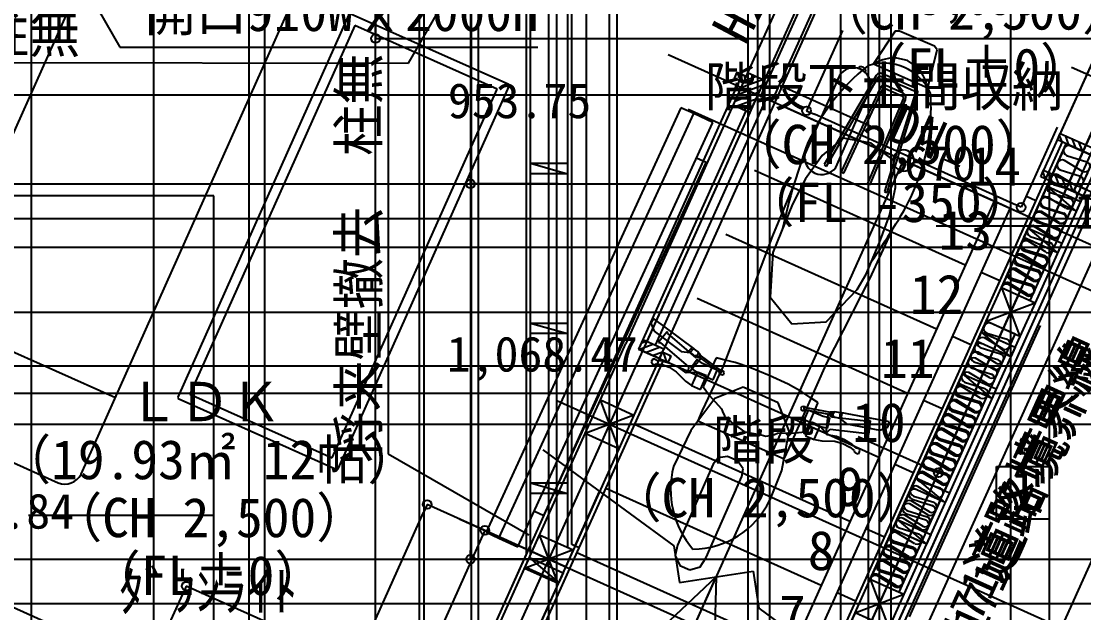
# Model space of a CAD drawing. Header units: metres. Extents: x 10861 to 26950, y 7268 to 22901.
# Drawn here: x 18626 to 21651, y 13380 to 15064 of the extents above; entities that cross this region are included whole.
import ezdxf

# ---------------------------------------------------------------- set-up
doc = ezdxf.new("R2010")
doc.units = ezdxf.units.M

msp = doc.modelspace()

# ---------------------------------------------------------------- linework, layer by layer
at = {"layer": 'COL_1F'}
for p, q in [((21373.2, 14210.2), (21416.3, 14305.9)), ((21416.3, 14305.9), (21512.1, 14262.9)), ((21416.3, 14305.9), (21469, 14167.1)), ((21373.2, 14210.2), (21512.1, 14262.9)), ((21512.1, 14262.9), (21469, 14167.1)), ((21469, 14167.1), (21373.2, 14210.2)), ((20058.6, 13506.4), (20101.7, 13602.2)), ((20101.7, 13602.2), (20197.5, 13559.1)), ((20154.4, 13463.4), (20101.7, 13602.2)), ((20197.5, 13559.1), (20058.6, 13506.4)), ((20197.5, 13559.1), (20154.4, 13463.4)), ((20154.4, 13463.4), (20058.6, 13506.4)), ((20999.8, 13380.3), (21042.9, 13476.1)), ((21042.9, 13476.1), (21138.6, 13433)), ((21042.9, 13476.1), (21095.5, 13337.3)), ((20999.8, 13380.3), (21138.6, 13433)), ((21138.6, 13433), (21095.5, 13337.3)), ((21095.5, 13337.3), (20999.8, 13380.3))]:
    msp.add_line(p, q, dxfattribs=at)
at = {"layer": 'COL_2F'}
for p, q in [((21373.2, 14210.2), (21416.3, 14305.9)), ((21416.3, 14305.9), (21512.1, 14262.9)), ((21416.3, 14305.9), (21469, 14167.1)), ((21373.2, 14210.2), (21512.1, 14262.9)), ((21512.1, 14262.9), (21469, 14167.1)), ((21469, 14167.1), (21373.2, 14210.2)), ((20231.5, 13890.6), (20274.6, 13986.3)), ((20274.6, 13986.3), (20370.3, 13943.2)), ((20327.2, 13847.5), (20274.6, 13986.3)), ((20370.3, 13943.2), (20231.5, 13890.6)), ((20370.3, 13943.2), (20327.2, 13847.5)), ((20327.2, 13847.5), (20231.5, 13890.6)), ((20999.8, 13380.3), (21042.9, 13476.1)), ((21042.9, 13476.1), (21138.6, 13433)), ((21042.9, 13476.1), (21095.5, 13337.3)), ((20999.8, 13380.3), (21138.6, 13433)), ((21138.6, 13433), (21095.5, 13337.3)), ((21095.5, 13337.3), (20999.8, 13380.3))]:
    msp.add_line(p, q, dxfattribs=at)
at = {"layer": 'GLID'}
for p, q in [((18654.7, 9325), (18654.7, 22205)), ((18654.7, 9325), (18654.7, 22205)), ((18654.7, 9325), (18654.7, 22205)), ((19003.3, 9325), (19003.3, 22205)), ((19003.3, 9325), (19003.3, 22205)), ((19003.3, 9325), (19003.3, 22205)), ((19274.3, 9325), (19274.3, 22205)), ((19274.3, 9325), (19274.3, 22205)), ((19274.3, 9325), (19274.3, 22205)), ((19319.1, 10010), (19319.1, 22205)), ((19319.1, 10010), (19319.1, 22205)), ((19319.1, 10010), (19319.1, 22205)), ((19634.7, 9325), (19634.7, 22205)), ((19634.7, 9325), (19634.7, 22205)), ((19634.7, 9325), (19634.7, 22205)), ((19759.5, 10010), (19759.5, 22205)), ((19759.5, 10010), (19759.5, 22205)), ((19759.5, 10010), (19759.5, 22205)), ((19772.5, 9858.3), (19772.5, 22205)), ((19772.5, 9858.3), (19772.5, 22205)), ((19772.5, 9858.3), (19772.5, 22205)), ((19907.5, 10010), (19907.5, 22205)), ((19907.5, 10010), (19907.5, 22205)), ((19907.5, 10010), (19907.5, 22205)), ((19927.5, 9858.3), (19927.5, 22205)), ((19927.5, 9858.3), (19927.5, 22205)), ((19927.5, 9858.3), (19927.5, 22205)), ((20128.1, 9325), (20128.1, 22205)), ((20128.1, 9325), (20128.1, 22205)), ((20128.1, 9325), (20128.1, 22205)), ((20151, 9325), (20151, 22205)), ((20151, 9325), (20151, 22205)), ((20151, 9325), (20151, 22205)), ((20234.7, 9325), (20234.7, 22205)), ((20234.7, 9325), (20234.7, 22205)), ((20234.7, 9325), (20234.7, 22205)), ((20300.9, 10010), (20300.9, 22205)), ((20300.9, 10010), (20300.9, 22205)), ((20300.9, 10010), (20300.9, 22205)), ((20322.4, 9858.3), (20322.4, 22205)), ((20322.4, 9858.3), (20322.4, 22205)), ((20322.4, 9858.3), (20322.4, 22205)), ((20695.8, 10010), (20695.8, 22205)), ((20695.8, 10010), (20695.8, 22205)), ((20695.8, 10010), (20695.8, 22205)), ((20723, 10010), (20723, 22205)), ((20723, 10010), (20723, 22205)), ((20723, 10010), (20723, 22205)), ((20757.4, 9858.3), (20757.4, 22205)), ((20757.4, 9858.3), (20757.4, 22205)), ((20757.4, 9858.3), (20757.4, 22205)), ((20959.2, 9325), (20959.2, 22205)), ((20959.2, 9325), (20959.2, 22205)), ((20959.2, 9325), (20959.2, 22205)), ((21038.1, 9325), (21038.1, 22205)), ((21038.1, 9325), (21038.1, 22205)), ((21038.1, 9325), (21038.1, 22205)), ((21069.2, 10010), (21069.2, 22205)), ((21069.2, 10010), (21069.2, 22205)), ((21069.2, 10010), (21069.2, 22205)), ((21102.9, 9325), (21102.9, 22205)), ((21102.9, 9325), (21102.9, 22205)), ((21102.9, 9325), (21102.9, 22205)), ((21442.7, 10010), (21442.7, 22205)), ((21442.7, 10010), (21442.7, 22205)), ((21442.7, 10010), (21442.7, 22205)), ((18814.3, 10613.2), (21206.1, 15928.4)), ((18814.3, 10613.2), (21206.1, 15928.4)), ((18814.3, 10613.2), (21206.1, 15928.4)), ((19544.8, 10019.1), (22036, 15555)), ((19544.8, 10019.1), (22036, 15555)), ((19544.8, 10019.1), (22036, 15555)), ((13514.7, 14854.8), (24358.1, 14854.8)), ((13514.7, 14854.8), (24358.1, 14854.8)), ((13514.7, 14854.8), (24358.1, 14854.8)), ((13514.7, 14503.1), (24358.1, 14503.1)), ((13514.7, 14503.1), (24358.1, 14503.1)), ((13514.7, 14503.1), (24358.1, 14503.1)), ((13801.7, 14421.3), (24358.1, 14421.3)), ((13801.7, 14421.3), (24358.1, 14421.3)), ((13801.7, 14421.3), (24358.1, 14421.3)), ((13801.7, 14236.5), (24358.1, 14236.5)), ((13801.7, 14236.5), (24358.1, 14236.5)), ((13801.7, 14236.5), (24358.1, 14236.5)), ((13801.7, 14083.1), (24358.1, 14083.1)), ((13801.7, 14083.1), (24358.1, 14083.1)), ((13801.7, 14083.1), (24358.1, 14083.1)), ((13953.4, 14005.5), (24358.1, 14005.5)), ((13953.4, 14005.5), (24358.1, 14005.5)), ((13953.4, 14005.5), (24358.1, 14005.5)), ((13801.7, 13916.9), (24358.1, 13916.9)), ((13801.7, 13916.9), (24358.1, 13916.9)), ((13801.7, 13916.9), (24358.1, 13916.9)), ((13801.7, 13532.8), (24358.1, 13532.8)), ((13801.7, 13532.8), (24358.1, 13532.8)), ((13801.7, 13532.8), (24358.1, 13532.8)), ((13801.7, 13406.7), (24358.1, 13406.7)), ((13801.7, 13406.7), (24358.1, 13406.7)), ((13801.7, 13406.7), (24358.1, 13406.7))]:
    msp.add_line(p, q, dxfattribs=at)
at = {"layer": 'WALL_BRACED_1F'}
for p, q in [((21527, 14198.6), (21153.6, 13368.7)), ((21527, 14198.6), (21153.6, 13368.7)), ((21402.1, 13647.1), (21402.1, 13797.1)), ((21402.1, 13797.1), (21552.1, 13797.1)), ((21552.1, 13797.1), (21552.1, 13647.1)), ((21552.1, 13647.1), (21402.1, 13647.1))]:
    msp.add_line(p, q, dxfattribs=at)
at = {"layer": 'WALL_BRACED_2F'}
for p, q in [((21527, 14198.6), (21153.6, 13368.7)), ((21527, 14198.6), (21153.6, 13368.7)), ((21402.1, 13647.1), (21402.1, 13797.1)), ((21402.1, 13797.1), (21552.1, 13797.1)), ((21552.1, 13797.1), (21552.1, 13647.1)), ((21552.1, 13647.1), (21402.1, 13647.1))]:
    msp.add_line(p, q, dxfattribs=at)
at = {"layer": 'WALL_NORMAL_1F'}
for p, q in [((20193.1, 13574.8), (20193.1, 16190)), ((20063.1, 15490), (20063.1, 13546.7)), ((20075.6, 13544), (20075.6, 15502.5)), ((20180.6, 15502.5), (20180.6, 13566.7)), ((21589.2, 14720.7), (20926, 13246.9)), ((21416.3, 14305.9), (21600.6, 14715.6)), ((21600.6, 14715.6), (21696.4, 14672.5)), ((21696.4, 14672.5), (21512.1, 14262.9)), ((20075.6, 14660), (20180.6, 14660)), ((20075.6, 14630), (20075.6, 14660)), ((20075.6, 14660), (20180.6, 14630)), ((20180.6, 14660), (20180.6, 14630)), ((20365.1, 11670.2), (21712.8, 14665.1)), ((20379.7, 11663.6), (21727.4, 14658.5)), ((20180.6, 14630), (20075.6, 14630)), ((21533.9, 14567.2), (21546.2, 14594.5)), ((21546.2, 14594.5), (21641.9, 14551.5)), ((21629.6, 14524.1), (21546.2, 14594.5)), ((21629.6, 14524.1), (21533.9, 14567.2)), ((21641.9, 14551.5), (21629.6, 14524.1)), ((20075.6, 14205), (20180.6, 14205)), ((20075.6, 14175), (20075.6, 14205)), ((20075.6, 14205), (20180.6, 14175)), ((20180.6, 14205), (20180.6, 14175)), ((21042.9, 13476.1), (21373.2, 14210.2)), ((20180.6, 14175), (20075.6, 14175)), ((21469, 14167.1), (21138.6, 13433)), ((21347.1, 14152.3), (21359.5, 14179.6)), ((21359.5, 14179.6), (21455.2, 14136.5)), ((21442.9, 14109.2), (21359.5, 14179.6)), ((21442.9, 14109.2), (21347.1, 14152.3)), ((21455.2, 14136.5), (21442.9, 14109.2)), ((21160.4, 13737.3), (21172.7, 13764.7)), ((21172.7, 13764.7), (21268.5, 13721.6)), ((21256.2, 13694.3), (21172.7, 13764.7)), ((20075.6, 13750), (20180.6, 13750)), ((20075.6, 13720), (20075.6, 13750)), ((20075.6, 13750), (20180.6, 13720)), ((20180.6, 13750), (20180.6, 13720)), ((21256.2, 13694.3), (21160.4, 13737.3)), ((20180.6, 13720), (20075.6, 13720)), ((21268.5, 13721.6), (21256.2, 13694.3)), ((20180.6, 13566.9), (20187.8, 13563.4)), ((20187.3, 13506.1), (20214, 13565.4)), ((20202.5, 13570.3), (20193.1, 13574.8)), ((20214, 13565.4), (20193.1, 13574.8)), ((20063.1, 13546.7), (19574.1, 12460.2)), ((19715.3, 12457.2), (20187.3, 13506.1)), ((19733.1, 12783), (20058.6, 13506.4)), ((20154.4, 13463.4), (19828.9, 12739.9)), ((20669.4, 12646.2), (20999.8, 13380.3))]:
    msp.add_line(p, q, dxfattribs=at)
at = {"layer": 'WALL_NORMAL_2F'}
for p, q in [((20669.9, 14895.2), (19841.5, 13054.4)), ((20652.6, 14826.3), (20346.8, 14146.9)), ((20689, 14809.8), (20383.3, 14130.5)), ((20689, 14809.8), (20383.3, 14130.5)), ((20700.4, 14804.7), (20407, 14152.7)), ((21416.3, 14305.9), (21553.4, 14610.5)), ((21542, 14615.7), (21493.5, 14508)), ((21553.4, 14610.5), (21649.1, 14567.5)), ((20207.6, 11320.1), (21665.5, 14560.1)), ((20222.1, 11313.5), (21680.1, 14553.5)), ((21649.1, 14567.5), (21512.1, 14262.9)), ((21493.5, 14508), (20724.7, 12799.6)), ((21480.4, 14448.3), (21492.7, 14475.7)), ((21492.7, 14475.7), (21588.4, 14432.6)), ((21492.7, 14475.7), (21576.1, 14405.2)), ((21576.1, 14405.2), (21480.4, 14448.3)), ((21588.4, 14432.6), (21576.1, 14405.2)), ((21042.9, 13476.1), (21373.2, 14210.2)), ((21469, 14167.1), (21138.6, 13433)), ((20274.6, 13986.3), (20346.8, 14146.9)), ((20442.6, 14103.8), (20383.3, 14130.5)), ((20013.4, 13119.6), (20454, 14098.7)), ((20442.6, 14103.8), (20370.3, 13943.2)), ((21293.7, 14033.4), (21306, 14060.8)), ((21306, 14060.8), (21401.7, 14017.7)), ((21306, 14060.8), (21389.4, 13990.3)), ((21389.4, 13990.3), (21293.7, 14033.4)), ((21401.7, 14017.7), (21389.4, 13990.3)), ((19901.1, 13156.5), (20231.5, 13890.6)), ((20327.2, 13847.5), (19996.9, 13113.4)), ((21106.9, 13618.5), (21119.3, 13645.8)), ((21119.3, 13645.8), (21215, 13602.7)), ((21119.3, 13645.8), (21202.7, 13575.4)), ((21202.7, 13575.4), (21106.9, 13618.5)), ((21215, 13602.7), (21202.7, 13575.4)), ((20060.2, 13509.8), (20072.5, 13537.2)), ((20072.5, 13537.2), (20168.2, 13494.1)), ((20155.9, 13466.7), (20072.5, 13537.2)), ((20155.9, 13466.7), (20060.2, 13509.8)), ((20168.2, 13494.1), (20155.9, 13466.7))]:
    msp.add_line(p, q, dxfattribs=at)
at = {"layer": 'カタログ部品(家具)_2F'}
for p, q in [((18375.2, 14235.2), (18987.3, 15604.6)), ((18796.2, 13774.5), (19609.9, 15594.9)), ((19558.6, 15084), (19071.3, 13993.9)), ((20013.5, 14883.9), (19562.5, 15085.5)), ((19575.2, 15052.5), (19105.9, 14002.6)), ((19980.5, 14871.3), (19575.2, 15052.5)), ((20015, 14880), (20013.5, 14883.9)), ((19511.2, 13821.4), (19980.5, 14871.3)), ((19527.8, 13789.9), (20015, 14880)), ((18369.8, 14227.5), (18894, 13993.2)), ((18137.3, 14015.7), (18730.8, 13750.5)), ((19071.3, 13993.9), (19072.9, 13990)), ((19072.9, 13990), (19523.9, 13788.4)), ((19105.9, 14002.6), (19511.2, 13821.4)), ((19523.9, 13788.4), (19527.8, 13789.9))]:
    msp.add_line(p, q, dxfattribs=at)
msp.add_arc((18750.3, 13798.5), 51.8, -112.1171, -27.5573, dxfattribs=at)
at = {"layer": 'カタログ部品(景観装飾)_1F'}
for p, q in [((21113.8, 15035.9), (21052.1, 14942.9)), ((21126.6, 15036.6), (21113.8, 15035.9)), ((21225.8, 14993), (21126.6, 15036.6)), ((21207.2, 14874.7), (21233.9, 14983.2)), ((21233.9, 14983.2), (21225.8, 14993)), ((21104.3, 14954.3), (21098.7, 14943.9)), ((21110.5, 14961.6), (21104.3, 14954.3)), ((21148.7, 14952.3), (21110.5, 14961.6)), ((21181.5, 14930.5), (21148.7, 14952.3)), ((21009.7, 14932.8), (21008.5, 14930.2)), ((21028.3, 14919.3), (21030.4, 14923.7)), ((21052.1, 14942.9), (21207.2, 14874.7)), ((21064.5, 14914.6), (21059.5, 14909.6)), ((21071.5, 14916.5), (21064.5, 14914.6)), ((21077.9, 14914.9), (21071.5, 14916.5)), ((21169.2, 14874.9), (21077.9, 14914.9)), ((21176.4, 14909.8), (21180.4, 14920.9)), ((21180.4, 14920.9), (21181.5, 14930.5)), ((20954, 14908.1), (20856.6, 14686.3)), ((21059.5, 14909.6), (20911.9, 14657)), ((20918.8, 14652), (21065.5, 14905.1)), ((21065.5, 14905.1), (21067.9, 14907.5)), ((21067.9, 14907.5), (21071.3, 14908.4)), ((21071.3, 14908.4), (21074.6, 14907.5)), ((21074.6, 14907.5), (21165.9, 14867.4)), ((20944.7, 14647.6), (21042.1, 14869.4)), ((21071, 14873.6), (20960.4, 14635.4)), ((20968.1, 14632.1), (21077.4, 14869.8)), ((21075.5, 14879.1), (21071, 14873.6)), ((21082.3, 14881.7), (21075.5, 14879.1)), ((21077.4, 14869.8), (21079.5, 14872.4)), ((21079.5, 14872.4), (21082.7, 14873.6)), ((21089.1, 14880.7), (21082.3, 14881.7)), ((21082.7, 14873.6), (21085.8, 14873.2)), ((21170.4, 14859.1), (21083.3, 14579.8)), ((21085.8, 14873.2), (21133.1, 14852.5)), ((21136.4, 14859.9), (21089.1, 14880.7)), ((21091.3, 14577.2), (21177.7, 14857.7)), ((21133.1, 14852.5), (21135.5, 14850.5)), ((21141.7, 14855.6), (21136.4, 14859.9)), ((21144.4, 14848.9), (21141.7, 14855.6)), ((21165.9, 14867.4), (21168.9, 14865.5)), ((21168.9, 14865.5), (21170.5, 14862.5)), ((21174.6, 14871.2), (21169.2, 14874.9)), ((21170.5, 14862.5), (21170.4, 14859.1)), ((21178, 14864.8), (21174.6, 14871.2)), ((21177.7, 14857.7), (21178, 14864.8)), ((21136.3, 14843.9), (21035.3, 14602.6)), ((21043, 14599.2), (21143, 14840.9)), ((21135.5, 14850.5), (21136.8, 14847.3)), ((21136.8, 14847.3), (21136.3, 14843.9)), ((21143, 14840.9), (21144.4, 14848.9)), ((20859.1, 14703.8), (20825.2, 14599.6)), ((20965.9, 14731.1), (20905.8, 14682.5)), ((21045.5, 14717), (20965.9, 14731.1)), ((21109.6, 14668), (21045.5, 14717)), ((20905.8, 14682.5), (20858.4, 14616.1)), ((20911.9, 14657), (20911.5, 14656.2)), ((20911.5, 14656.2), (20915, 14653.6)), ((20915, 14653.6), (20918.8, 14652)), ((21114.5, 14590.8), (21109.6, 14668)), ((20858.4, 14616.1), (20821.4, 14543.8)), ((20960.4, 14635.4), (20964.1, 14633.3)), ((20964.1, 14633.3), (20968.1, 14632.1)), ((20825.2, 14599.6), (20764.3, 14453.2)), ((21035.3, 14602.6), (21038.9, 14600.5)), ((21038.9, 14600.5), (21043, 14599.2)), ((21097.7, 14511), (21114.5, 14590.8)), ((21083.3, 14579.8), (21087.1, 14578.1)), ((21087.1, 14578.1), (21091.3, 14577.2)), ((20821.4, 14543.8), (20765.9, 14405.7)), ((21069.6, 14434.9), (21097.7, 14511)), ((21041.5, 14331.4), (21108.1, 14475.4)), ((20764.3, 14453.2), (20668.2, 14196.6)), ((21031, 14344.3), (21069.6, 14434.9)), ((20765.9, 14405.7), (20757.6, 14278.6)), ((21005.5, 14300.6), (21031, 14344.3)), ((20917.6, 14087.1), (21041.5, 14331.4)), ((20757.6, 14278.6), (20819.7, 14202.7)), ((20917.5, 14208.4), (21005.5, 14300.6)), ((20426.1, 14218.3), (20418.2, 14204.8)), ((20540.9, 14132.7), (20426.1, 14218.3)), ((20418.2, 14204.8), (20427.4, 14182)), ((20668.2, 14196.6), (20624.5, 14082.3)), ((20819.7, 14202.7), (20917.5, 14208.4)), ((20427.4, 14182), (20504.5, 14124.6)), ((20464.8, 14180.3), (20439.8, 14151.1)), ((20467, 14178.4), (20464.8, 14180.3)), ((20466.5, 14175.7), (20467, 14178.4)), ((20547.6, 14106.1), (20466.5, 14175.7)), ((20439.8, 14151.1), (20441.9, 14149.3)), ((20441.9, 14149.3), (20444.5, 14150.1)), ((20444.5, 14150.1), (20525.5, 14080.4)), ((20535.6, 14135.9), (20526.5, 14123.7)), ((20530.1, 14121.4), (20540.9, 14132.7)), ((20552.9, 14123.5), (20535.6, 14135.9)), ((20423.9, 14102.2), (20419, 14094.3)), ((20429, 14102.3), (20423.9, 14102.2)), ((20434.9, 14098.9), (20429, 14102.3)), ((20451.3, 14096.8), (20434.9, 14098.9)), ((20475.1, 14089.4), (20451.3, 14096.8)), ((20504.5, 14124.6), (20530.1, 14121.4)), ((20526.5, 14123.7), (20543.8, 14111.3)), ((20530.2, 14069.2), (20559.3, 14103)), ((20549.8, 14101), (20532.5, 14077)), ((20543.8, 14111.3), (20547.6, 14111.2)), ((20547.7, 14111.9), (20544.3, 14112)), ((20544.3, 14112), (20554.9, 14107)), ((20547.6, 14111.2), (20551.8, 14114.7)), ((20559.4, 14109), (20547.6, 14106.1)), ((20551.4, 14115.1), (20547.7, 14111.9)), ((20565.3, 14089.5), (20549.8, 14101)), ((20553.3, 14119.6), (20551.4, 14115.1)), ((20551.8, 14114.7), (20554, 14119.8)), ((20552.3, 14122.8), (20553.3, 14119.6)), ((20560.1, 14114), (20552.3, 14122.8)), ((20554, 14119.8), (20552.9, 14123.5)), ((20554.9, 14109.1), (20616.4, 14063.2)), ((20620.1, 14068.1), (20558.5, 14114)), ((20559.3, 14103), (20561.2, 14107.4)), ((20561.2, 14107.4), (20559.4, 14109)), ((20603.3, 14104.3), (20568.4, 14026.4)), ((20604.7, 14106.2), (20603.3, 14104.3)), ((20629.8, 14099.5), (20604.7, 14106.2)), ((20658, 14093.1), (20629.8, 14099.5)), ((20419, 14094.3), (20422.3, 14088.6)), ((20422.3, 14088.6), (20429.8, 14086.5)), ((20429.8, 14086.5), (20434.4, 14089.1)), ((20434.4, 14089.1), (20450.1, 14086.9)), ((20450.1, 14086.9), (20470.7, 14079.3)), ((20470.7, 14079.3), (20490.6, 14066.7)), ((20497.5, 14078.8), (20475.1, 14089.4)), ((20490.6, 14066.7), (20516.7, 14039.8)), ((20519.2, 14063.1), (20497.5, 14078.8)), ((20525.5, 14080.4), (20524.4, 14068.2)), ((20524.4, 14068.2), (20526.2, 14066.7)), ((20526.2, 14066.7), (20530.2, 14069.2)), ((20532.5, 14077), (20553.4, 14062.4)), ((20624.5, 14082.3), (20564.2, 13955.7)), ((20607.4, 14070.9), (20565.3, 14089.5)), ((20595.5, 14043.8), (20607.4, 14070.9)), ((20612.5, 14069.5), (20611.5, 14065.6)), ((20615.9, 14071.6), (20612.5, 14069.5)), ((20619.7, 14070.7), (20615.9, 14071.6)), ((20624.6, 14068.2), (20619.7, 14070.7)), ((20626.8, 14064.2), (20624.6, 14068.2)), ((20700.4, 14078.9), (20658, 14093.1)), ((20755.1, 14055.7), (20700.4, 14078.9)), ((20810.7, 13847.4), (20917.6, 14087.1)), ((20516.7, 14039.8), (20534.2, 14027.5)), ((20546.5, 14064.6), (20519.2, 14063.1)), ((20551, 14065.7), (20533.9, 14026.9)), ((20549.9, 14063.1), (20546.5, 14064.6)), ((20576.4, 14054.5), (20551, 14065.7)), ((20553.4, 14062.4), (20595.5, 14043.8)), ((20559.4, 14015.7), (20576.4, 14054.5)), ((20611.5, 14065.6), (20613.4, 14062.3)), ((20613.4, 14062.3), (20617.3, 14058.3)), ((20617.3, 14058.3), (20621.6, 14057.3)), ((20621.6, 14057.3), (20625.6, 14059.7)), ((20625.6, 14059.7), (20626.8, 14064.2)), ((20809.2, 14031.1), (20755.1, 14055.7)), ((20533.9, 14026.9), (20559.4, 14015.7)), ((20568.4, 14026.4), (20567.6, 14023.1)), ((20567.6, 14023.1), (20585.5, 13999)), ((20680.9, 14022.3), (20600.4, 13990.3)), ((20780.8, 13978.4), (20680.9, 14022.3)), ((20848.4, 14009.5), (20809.2, 14031.1)), ((20872.2, 13993.1), (20848.4, 14009.5)), ((20600.4, 13990.3), (20531.7, 13899.6)), ((20585.5, 13999), (20618.7, 13962.1)), ((20811.7, 13897.5), (20780.8, 13978.4)), ((20860, 13898.4), (20893.6, 13976.8)), ((20894.1, 13979.2), (20872.2, 13993.1)), ((20893.6, 13976.8), (20894.1, 13979.2)), ((20564.2, 13955.7), (20552, 13926.3)), ((20618.7, 13962.1), (20619, 13961.2)), ((20619, 13961.2), (20621.8, 13953.4)), ((20621.8, 13953.4), (20628.2, 13941.2)), ((20848.2, 13967), (20845.7, 13963.1)), ((20845.7, 13963.1), (20846.6, 13958.5)), ((20846.6, 13958.5), (20850.3, 13956)), ((20852.6, 13968), (20848.2, 13967)), ((20850.3, 13956), (20855.9, 13955.8)), ((20857.8, 13966.2), (20852.6, 13968)), ((20866.3, 13957.3), (20854.4, 13930.2)), ((20854.5, 13958.7), (20930, 13944.4)), ((20931.1, 13950.4), (20855.7, 13964.7)), ((20855.9, 13955.8), (20859.6, 13956.7)), ((20861, 13964), (20857.8, 13966.2)), ((20859.6, 13956.7), (20861.8, 13960.1)), ((20861.8, 13960.1), (20861, 13964)), ((20908.5, 13938.8), (20866.3, 13957.3)), ((20924.4, 13948), (20922.5, 13943.6)), ((20926.8, 13947.7), (20924.4, 13948)), ((20932.7, 13937), (20926.8, 13947.7)), ((20941.7, 13951.8), (20930, 13951.6)), ((20938.4, 13951.1), (20936.2, 13946)), ((20936.2, 13946), (20936.4, 13940.5)), ((20936.7, 13945.9), (20938.7, 13950.4)), ((20936.9, 13941), (20936.7, 13945.9)), ((20941.9, 13952.7), (20938.4, 13951.1)), ((20938.7, 13950.4), (20941.7, 13951.8)), ((20962.8, 13948.4), (20941.9, 13952.7)), ((20956.8, 13950.1), (20955.8, 13934.5)), ((21097.5, 13923.6), (20956.8, 13950.1)), ((20959.9, 13933.4), (20962.8, 13948.4)), ((20552, 13926.3), (20797.4, 13818.6)), ((20628.2, 13941.2), (20634.4, 13931.4)), ((20634.4, 13931.4), (20646.1, 13924.5)), ((20646.1, 13924.5), (20650.9, 13920.1)), ((20650.9, 13920.1), (20684.9, 13895.7)), ((20854.4, 13930.2), (20896.6, 13911.7)), ((20875.2, 13923.4), (20858.1, 13884.5)), ((20900.6, 13912.2), (20875.2, 13923.4)), ((20927.4, 13935.2), (20908.5, 13938.8)), ((20922.5, 13943.6), (20917.3, 13899.3)), ((20921.4, 13906.2), (20927.4, 13935.2)), ((20928.4, 13943.1), (20939.2, 13938.6)), ((21038.8, 13924.5), (20932.7, 13937)), ((20936.4, 13940.5), (20939, 13937.7)), ((20939.2, 13938.6), (20936.9, 13941)), ((20939, 13937.7), (20959.9, 13933.4)), ((20955.8, 13934.5), (20975.5, 13917.8)), ((20975.5, 13917.8), (21069.9, 13900)), ((21040.5, 13926.6), (21038.8, 13924.5)), ((21038.8, 13888.1), (21043.3, 13926.3)), ((21043.3, 13926.3), (21040.5, 13926.6)), ((21092.9, 13908.6), (21097.5, 13923.6)), ((20531.7, 13899.6), (20482.7, 13796.5)), ((20684.9, 13895.7), (20732.3, 13886.6)), ((20732.3, 13886.6), (20745.3, 13882.7)), ((20745.3, 13882.7), (20756.8, 13884.8)), ((20756.8, 13884.8), (20770, 13888.3)), ((20770, 13888.3), (20778.6, 13891.9)), ((20778.6, 13891.9), (20828.2, 13892.5)), ((20791.4, 13785.6), (20811.7, 13897.5)), ((20828.2, 13892.5), (20858.1, 13895.6)), ((20858.1, 13895.6), (20860, 13898.4)), ((20858.1, 13884.5), (20883.6, 13873.4)), ((20883.6, 13873.4), (20900.6, 13912.2)), ((20896.6, 13911.7), (20921.4, 13906.2)), ((20902.9, 13908.1), (20899.5, 13909.6)), ((20920.3, 13887), (20902.9, 13908.1)), ((20917.3, 13899.3), (20918.1, 13894.6)), ((20918.1, 13894.6), (20920.5, 13894.3)), ((20946.5, 13881.7), (20920.3, 13887)), ((20920.5, 13894.3), (20928.7, 13903.4)), ((20928.7, 13903.4), (21034.8, 13890.9)), ((21034.8, 13890.9), (21036, 13888.5)), ((21036, 13888.5), (21038.8, 13888.1)), ((21069.9, 13900), (21092.9, 13908.6)), ((20883.9, 13874), (20904.8, 13869.4)), ((20904.8, 13869.4), (20942.2, 13868.5)), ((20942.2, 13868.5), (20965, 13862.3)), ((20969.4, 13872.4), (20946.5, 13881.7)), ((20965, 13862.3), (20984.5, 13852.2)), ((20991, 13859.8), (20969.4, 13872.4)), ((21003.7, 13849.2), (20991, 13859.8)), ((20636.9, 13824.9), (20609.5, 13821.6)), ((20665.3, 13812.5), (20636.9, 13824.9)), ((20797.4, 13818.6), (20810.7, 13847.4)), ((20984.5, 13852.2), (20996.8, 13842.2)), ((20996.8, 13842.2), (20998, 13837.1)), ((20998, 13837.1), (21004.7, 13833)), ((21010.1, 13847.2), (21003.7, 13849.2)), ((21004.7, 13833), (21011.1, 13834.4)), ((21013.5, 13843.4), (21010.1, 13847.2)), ((21011.1, 13834.4), (21013.5, 13843.4)), ((20595.8, 13803.6), (20494.6, 13573.1)), ((20609.5, 13821.6), (20595.8, 13803.6)), ((20681.3, 13790.1), (20665.3, 13812.5)), ((20576.2, 13537.3), (20677.6, 13768.2)), ((20677.6, 13768.2), (20681.3, 13790.1)), ((20756.6, 13700.4), (20791.4, 13785.6)), ((20494.6, 13573.1), (20487.2, 13543)), ((20487.2, 13543), (20501, 13515.3)), ((20559, 13511.5), (20576.2, 13537.3)), ((20501, 13515.3), (20529.3, 13502.8)), ((20529.3, 13502.8), (20559, 13511.5))]:
    msp.add_line(p, q, dxfattribs=at)
for centre, radius, start, end in [((21081.3, 14798.6), 146.4, 24.6556, 107.9392), ((21133.7, 14788.2), 175, 97.6333, 118.8673), ((21398.5, 14479.8), 584, 128.3405, 157.4473), ((20995.7, 14883.5), 48.4, -16.8492, 149.4451), ((20995.7, 14883.5), 48.4, 47.6706, 74.6998), ((21016.9, 14921.2), 13.7, 10.4341, 122.1656), ((21038.1, 14830.2), 175, 13.7282, 34.962), ((20621.2, 14817.1), 594.7, -12.8614, 4.0994), ((20905.3, 14677.4), 49.4, 169.7042, -37.1083), ((20587.3, 14831.6), 631, -34.3721, -13.4584), ((22957.6, 13987.5), 2218.5, 163.9852, 167.3323), ((19214.2, 15630.9), 2218.5, -34.3476, -31.3902), ((20560, 14109.1), 5.12, 106.7726, 179.989), ((20555.5, 14112), 5.02, -96.3037, 22.8794), ((20616.7, 14066.8), 3.63, -94.2582, 20.8216), ((20857, 13961.3), 3.63, 111.7731, -133.1471), ((20931.7, 13946.9), 5.02, 109.7541, -131.1404), ((20926.5, 13948.2), 5.12, -47.4026, 25.8304), ((20734.7, 13732), 260.2, 165.6458, -139.0664), ((20535.8, 13806.4), 244.9, -89.4526, -25.6638)]:
    msp.add_arc(centre, radius, start, end, dxfattribs=at)
at = {"layer": 'カタログ部品(電化製品)_2F'}
for p, q in [((20504, 14818.1), (19949.1, 13609.4)), ((19985.5, 13592.7), (20540.4, 14801.4)), ((20540.4, 14801.4), (20504, 14818.1)), ((20594.9, 14776.4), (20540.4, 14801.4)), ((20040, 13567.7), (20594.9, 14776.4)), ((20575.4, 14662.1), (20548.2, 14674.6)), ((20114, 13656.9), (20575.4, 14662.1)), ((20086.7, 13669.4), (20114, 13656.9)), ((19949.1, 13609.4), (19985.5, 13592.7)), ((19985.5, 13592.7), (20040, 13567.7))]:
    msp.add_line(p, q, dxfattribs=at)
at = {"layer": 'カマチ_2F'}
for p, q in [((21071.7, 14752.6), (20802.7, 14873.6)), ((21297.5, 14651), (21245, 14674.6)), ((21514, 14553.5), (21487.5, 14565.5))]:
    msp.add_line(p, q, dxfattribs=at)
at = {"layer": 'データ 001_1F'}
for p, q in [((20128.1, 13232), (20128.1, 21590)), ((18710.5, 8165), (23230.6, 18209.7)), ((19025.7, 11083.1), (21884.1, 17435.1)), ((18600.9, 15520.9), (18906.9, 14990.9)), ((19728.2, 14945.5), (20075.5, 15545)), ((19904.8, 15530), (19904.8, 14626.3)), ((19670.6, 15271.6), (19670.6, 13833.1)), ((18906.9, 14990.9), (20096.9, 14990.9)), ((17232.7, 14949.5), (19728.2, 14945.5)), ((20467.5, 14969.6), (22073, 14247.2)), ((20524.2, 14814.3), (22320.2, 14006.1)), ((19904.8, 14601.3), (19904.8, 14626.3)), ((15014.7, 14601.3), (22924.7, 14601.3)), ((20154.8, 14601.3), (19904.8, 14601.3)), ((19904.8, 14601.3), (19904.8, 14601.3)), ((19904.8, 14601.3), (19904.8, 14576.3)), ((20154.8, 14601.3), (20154.8, 14601.3)), ((20154.8, 14601.3), (20154.8, 14601.3)), ((19904.8, 14576.3), (19904.8, 13557.8)), ((21888.3, 14008.5), (21535.4, 13224.3)), ((21888.3, 14008.5), (21535.4, 13224.3)), ((20150.8, 13984.5), (21946.8, 13176.3)), ((19670.6, 13833.1), (20070.6, 13602.2)), ((19781.4, 13688.8), (19771.1, 13666)), ((20009.4, 13586.2), (19781.4, 13688.8)), ((19781.4, 13688.8), (19781.4, 13688.8)), ((18982.7, 11913.8), (19771.1, 13666)), ((19872.5, 13647.8), (21478, 12925.3)), ((19945.7, 13614.9), (19935.4, 13592.1)), ((20173.7, 13512.3), (19945.7, 13614.9)), ((19935.4, 13592.1), (19587.3, 12818.5)), ((20009.4, 13586.2), (20009.4, 13586.2)), ((19904.8, 13532.8), (19904.8, 13557.8)), ((19778.4, 13532.8), (21451.4, 13532.8)), ((20154.8, 13532.8), (19904.8, 13532.8)), ((19904.8, 13532.8), (19904.8, 13532.8)), ((20154.8, 13532.8), (20154.8, 13532.8)), ((20173.7, 13512.3), (20173.7, 13512.3)), ((18484.2, 13449.7), (19797.3, 12858.7))]:
    msp.add_line(p, q, dxfattribs=at)
for centre in [(19904.8, 14601.3), (19904.8, 14601.3), (19781.4, 13688.8), (19945.7, 13614.9), (19904.8, 13532.8)]:
    msp.add_circle(centre, 12.5, dxfattribs=at)
at = {"layer": 'データ 001_2F'}
for p, q in [((18841.9, 8457.1), (23230.6, 18209.7)), ((19756.7, 12707.6), (21884.1, 17435.1)), ((20467.5, 14969.6), (22154.6, 14210.4)), ((21552.8, 10028.3), (21552.8, 14636.4)), ((26388.8, 14481.3), (21230.6, 14481.3)), ((21888.3, 14008.5), (21535.4, 13224.3)), ((18484.2, 13449.7), (19797.3, 12858.7))]:
    msp.add_line(p, q, dxfattribs=at)
at = {"layer": 'データ 001_3F'}
for p, q in [((22724.7, 17085.6), (19772.5, 10525)), ((19634.7, 15265), (19634.7, 15015)), ((19634.7, 15015), (19659.7, 15015)), ((19659.7, 15015), (22699.7, 15015))]:
    msp.add_line(p, q, dxfattribs=at)
msp.add_circle((19634.7, 15015), 12.5, dxfattribs=at)
at = {"layer": '建具(木製戸)_1F'}
for p, q in [((18525.3, 12188.7), (19085.5, 13433.5)), ((19095.7, 13456.3), (19085.5, 13433.5)), ((19323.7, 13353.7), (19095.7, 13456.3)), ((19095.7, 13456.3), (19095.7, 13456.3))]:
    msp.add_line(p, q, dxfattribs=at)
msp.add_circle((19095.7, 13456.3), 12.5, dxfattribs=at)
at = {"layer": '建具(木製戸)_2F'}
for p, q in [((21009.6, 15619.6), (20693.6, 14917.5)), ((21065, 15594.7), (20730.5, 14851.5)), ((20763.4, 14836.7), (21097.8, 15579.9)), ((21105.3, 15576.5), (20454.9, 14131.2)), ((21877, 15201.9), (21247.1, 13802.1)), ((20964.2, 15037.6), (20861.6, 14809.6)), ((20964.2, 15037.6), (20964.2, 15037.6)), ((20693.6, 14917.5), (20652.6, 14826.3)), ((20656.2, 14901.4), (20664.4, 14919.6)), ((20664, 14918.8), (20673.6, 14893.6)), ((20664.4, 14919.6), (20689.5, 14908.3)), ((20692.1, 14914), (20697, 14915.9)), ((20741.5, 14895.9), (20693.6, 14917.5)), ((20681.3, 14890.1), (20656.2, 14901.4)), ((20674.6, 14875.3), (20735.7, 14898.5)), ((20689.5, 14908.3), (20681.3, 14890.1)), ((20682.9, 14911.3), (20686.5, 14901.7)), ((20683.3, 14894.7), (20716.4, 14907.2)), ((20700.4, 14804.7), (20741.5, 14895.9)), ((20657.2, 14836.7), (20726.7, 14863)), ((20665.9, 14856), (20735.4, 14882.3)), ((20746.9, 14844.1), (20431, 14141.9)), ((20652.6, 14826.3), (20700.4, 14804.7)), ((20661.5, 14822.2), (20717.9, 14843.6)), ((20680.8, 14813.5), (20709.2, 14824.3)), ((20730.5, 14851.5), (20763.4, 14836.7)), ((20700.2, 14804.8), (20700.5, 14805)), ((20861.6, 14809.6), (20884.4, 14799.4)), ((20861.6, 14809.6), (20861.6, 14809.6)), ((21449.8, 14544.9), (20884.4, 14799.4)), ((21575.2, 14762.7), (21472.6, 14534.7)), ((21575.2, 14762.7), (21575.2, 14762.7)), ((21472.6, 14534.7), (21449.8, 14544.9)), ((20395.6, 14157.8), (20383.3, 14130.5)), ((20454.9, 14131.2), (20395.6, 14157.8)), ((20383.3, 14130.5), (20442.6, 14103.8)), ((20384.1, 14130.1), (20423.8, 14145.1)), ((20391.6, 14149), (20404.5, 14153.8)), ((20403.5, 14121.4), (20443.2, 14136.4)), ((20442.6, 14103.8), (20454.9, 14131.2)), ((20422.8, 14112.7), (20451.5, 14123.5)), ((20442.2, 14104), (20442.8, 14104.2)), ((20450.8, 14122), (20442.6, 14103.8)), ((20442.6, 14103.8), (20467.7, 14092.5)), ((20443.2, 14105.2), (20444, 14103.2)), ((20475.9, 14110.7), (20450.8, 14122)), ((20453.3, 14120.9), (20463.3, 14094.5)), ((20467.7, 14092.5), (20475.9, 14110.7)), ((20472.6, 14112.2), (20474.4, 14107.5)), ((21008.9, 13881.9), (21236.9, 13779.3)), ((21008.9, 13881.9), (21008.9, 13881.9)), ((21236.9, 13779.3), (21247.1, 13802.1)), ((21236.9, 13779.3), (21236.9, 13779.3))]:
    msp.add_line(p, q, dxfattribs=at)
for centre in [(20861.6, 14809.6), (21472.6, 14534.7), (21236.9, 13779.3)]:
    msp.add_circle(centre, 12.5, dxfattribs=at)
at = {"layer": '建具(金属窓)_1F'}
for p, q in [((21830, 15292.3), (21583.8, 14745.1)), ((21575.6, 14726.9), (21583.8, 14745.1)), ((21581.2, 14739.5), (21588.2, 14721.2)), ((21583.8, 14745.1), (21677.2, 14703)), ((21597.5, 14738.9), (21607.5, 14712.5)), ((21669, 14684.8), (21575.6, 14726.9)), ((21616.8, 14730.2), (21626.9, 14703.8)), ((21636.2, 14721.5), (21646.2, 14695.1))]:
    msp.add_line(p, q, dxfattribs=at)
at = {"layer": '建具(金属窓)_2F'}
for p, q in [((21782.7, 15187.2), (21536.5, 14640.1)), ((21876.2, 15145.2), (21630, 14598)), ((21953.7, 14781.3), (21616.3, 14933.1)), ((21528.3, 14621.8), (21536.5, 14640.1)), ((21621.8, 14579.8), (21528.3, 14621.8)), ((21534, 14634.4), (21540.9, 14616.2)), ((21536.5, 14640.1), (21630, 14598)), ((21550.2, 14633.9), (21560.2, 14607.5)), ((21569.6, 14625.2), (21579.6, 14598.7)), ((21588.9, 14616.5), (21598.9, 14590)), ((21643.7, 14591.9), (21662.1, 14632.9)), ((21608.3, 14607.8), (21618.3, 14581.3)), ((21621.8, 14579.8), (21630, 14598)), ((21630, 14598), (21621.8, 14579.8)), ((21627.6, 14599.1), (21628.9, 14595.6)), ((21630, 14598), (21693.8, 14569.3)), ((21661.9, 14583.6), (21643.7, 14591.9)), ((21685.6, 14551), (21621.8, 14579.8))]:
    msp.add_line(p, q, dxfattribs=at)
at = {"layer": '断熱材_1F'}
for p, q in [((21600.6, 14715.6), (21546.2, 14594.5)), ((21682.7, 14678.6), (21600.6, 14715.6)), ((21602, 14682.1), (21659.8, 14664.3)), ((21628.2, 14557.6), (21682.7, 14678.6)), ((21583.5, 14641), (21641.3, 14623.2)), ((21647.5, 14636.9), (21595.9, 14668.4)), ((21629, 14595.9), (21577.4, 14627.4)), ((21546.2, 14594.5), (21628.2, 14557.6)), ((21565.1, 14600), (21622.9, 14582.2)), ((21533.9, 14567.2), (21416.3, 14305.9)), ((21615.9, 14530.3), (21533.9, 14567.2)), ((21498.4, 14269), (21615.9, 14530.3)), ((21580.7, 14488.5), (21529.1, 14520)), ((21535.2, 14533.7), (21593, 14515.9)), ((21516.8, 14492.6), (21574.6, 14474.9)), ((21562.2, 14447.5), (21510.6, 14479)), ((21543.8, 14406.5), (21492.1, 14437.9)), ((21498.3, 14451.6), (21556.1, 14433.8)), ((21479.8, 14410.6), (21537.6, 14392.8)), ((21461.4, 14369.5), (21519.2, 14351.7)), ((21525.3, 14365.4), (21473.7, 14396.9)), ((21506.8, 14324.4), (21455.2, 14355.9)), ((21488.4, 14283.4), (21436.7, 14314.8)), ((21442.9, 14328.5), (21500.7, 14310.7)), ((21416.3, 14305.9), (21498.4, 14269)), ((21373.2, 14210.2), (21359.5, 14179.6)), ((21455.3, 14173.3), (21373.2, 14210.2)), ((21359.5, 14179.6), (21441.5, 14142.7)), ((21374.6, 14176.7), (21432.4, 14158.9)), ((21441.5, 14142.7), (21455.3, 14173.3)), ((21347.1, 14152.3), (21172.7, 13764.7)), ((21429.2, 14115.3), (21347.1, 14152.3)), ((21254.8, 13727.8), (21429.2, 14115.3)), ((21394, 14073.6), (21342.4, 14105.1)), ((21348.5, 14118.8), (21406.3, 14101)), ((21330, 14077.7), (21387.8, 14059.9)), ((21311.6, 14036.7), (21369.4, 14018.9)), ((21375.5, 14032.6), (21323.9, 14064)), ((21357.1, 13991.5), (21305.4, 14023)), ((21338.6, 13950.5), (21287, 13982)), ((21293.1, 13995.6), (21350.9, 13977.9)), ((21274.6, 13954.6), (21332.4, 13936.8)), ((21320.1, 13909.5), (21268.5, 13940.9)), ((21301.7, 13868.4), (21250, 13899.9)), ((21256.2, 13913.6), (21314, 13895.8)), ((21283.2, 13827.4), (21231.6, 13858.9)), ((21237.7, 13872.5), (21295.5, 13854.8)), ((21219.3, 13831.5), (21277, 13813.7)), ((21264.7, 13786.4), (21213.1, 13817.8)), ((21172.7, 13764.7), (21254.8, 13727.8)), ((21246.3, 13745.3), (21194.6, 13776.8)), ((21200.8, 13790.5), (21258.6, 13772.7)), ((21160.4, 13737.3), (21042.9, 13476.1)), ((21242.5, 13700.4), (21160.4, 13737.3)), ((21161.8, 13703.8), (21219.6, 13686)), ((21124.9, 13439.2), (21242.5, 13700.4)), ((21207.3, 13658.7), (21155.6, 13690.1)), ((21188.8, 13617.7), (21137.2, 13649.1)), ((21143.3, 13662.8), (21201.1, 13645)), ((21124.9, 13621.8), (21182.7, 13604)), ((21170.3, 13576.6), (21118.7, 13608.1)), ((21151.9, 13535.6), (21100.2, 13567)), ((21106.4, 13580.7), (21164.2, 13562.9)), ((21133.4, 13494.5), (21081.8, 13526)), ((21087.9, 13539.7), (21145.7, 13521.9)), ((21069.5, 13498.6), (21127.3, 13480.9)), ((21042.9, 13476.1), (21124.9, 13439.2)), ((21114.9, 13453.5), (21063.3, 13485)), ((20999.8, 13380.3), (20986, 13349.8)), ((21081.9, 13343.4), (20999.8, 13380.3))]:
    msp.add_line(p, q, dxfattribs=at)
for centre, start, end in [((21608.2, 14695.7), 65.7723, -114.2277), ((21589.7, 14654.7), 65.7723, -114.2277), ((21653.6, 14650.6), -114.2277, 65.7723), ((21571.2, 14613.7), 65.7723, -114.2277), ((21635.2, 14609.6), -114.2277, 65.7723), ((21616.7, 14568.5), -44.614, 65.7723), ((21541.4, 14547.4), 65.7723, -114.2277), ((21522.9, 14506.3), 65.7723, -114.2277), ((21586.9, 14502.2), -114.2277, 65.7723), ((21504.5, 14465.3), 65.7723, -114.2277), ((21568.4, 14461.2), -114.2277, 65.7723), ((21486, 14424.2), 65.7723, -114.2277), ((21549.9, 14420.1), -114.2277, 65.7723), ((21467.5, 14383.2), 65.7723, -114.2277), ((21531.5, 14379.1), -114.2277, 65.7723), ((21449.1, 14342.2), 65.7723, -114.2277), ((21513, 14338.1), -114.2277, 65.7723), ((21430.6, 14301.1), 65.7723, 161.4181), ((21494.5, 14297), -114.2277, 65.7723), ((21380.7, 14190.4), 65.7723, -114.2277), ((21426.2, 14145.2), -8.8581, 65.7723), ((21354.7, 14132.4), 65.7723, -114.2277), ((21336.2, 14091.4), 65.7723, -114.2277), ((21400.2, 14087.3), -114.2277, 65.7723), ((21317.7, 14050.4), 65.7723, -114.2277), ((21381.7, 14046.3), -114.2277, 65.7723), ((21299.3, 14009.3), 65.7723, -114.2277), ((21363.2, 14005.2), -114.2277, 65.7723), ((21280.8, 13968.3), 65.7723, -114.2277), ((21344.8, 13964.2), -114.2277, 65.7723), ((21262.3, 13927.2), 65.7723, -114.2277), ((21326.3, 13923.1), -114.2277, 65.7723), ((21243.9, 13886.2), 65.7723, -114.2277), ((21307.8, 13882.1), -114.2277, 65.7723), ((21225.4, 13845.2), 65.7723, -114.2277), ((21289.4, 13841.1), -114.2277, 65.7723), ((21206.9, 13804.1), 65.7723, -114.2277), ((21270.9, 13800), -114.2277, 65.7723), ((21188.5, 13763.1), 65.7723, 175.2435), ((21252.4, 13759), -114.2277, 65.7723), ((21168, 13717.5), 65.7723, -114.2277), ((21149.5, 13676.5), 65.7723, -114.2277), ((21213.4, 13672.4), -114.2277, 65.7723), ((21131, 13635.4), 65.7723, -114.2277), ((21195, 13631.3), -114.2277, 65.7723), ((21112.6, 13594.4), 65.7723, -114.2277), ((21176.5, 13590.3), -114.2277, 65.7723), ((21094.1, 13553.4), 65.7723, -114.2277), ((21158, 13549.3), -114.2277, 65.7723), ((21075.6, 13512.3), 65.7723, -114.2277), ((21139.6, 13508.2), -114.2277, 65.7723), ((21057.2, 13471.3), 65.7723, 161.4181), ((21121.1, 13467.2), -114.2277, 65.7723)]:
    msp.add_arc(centre, 15, start, end, dxfattribs=at)
at = {"layer": '断熱材_2F'}
for p, q in [((21553.4, 14610.5), (21492.7, 14475.7)), ((21635.4, 14573.6), (21553.4, 14610.5)), ((21600.2, 14531.9), (21548.6, 14563.4)), ((21554.7, 14577), (21612.5, 14559.3)), ((21574.8, 14438.7), (21635.4, 14573.6)), ((21581.8, 14490.9), (21530.1, 14522.3)), ((21536.3, 14536), (21594.1, 14518.2)), ((21517.8, 14495), (21575.6, 14477.2)), ((21492.7, 14475.7), (21574.8, 14438.7)), ((21563.3, 14449.8), (21511.7, 14481.3)), ((21480.4, 14448.3), (21416.3, 14305.9)), ((21562.4, 14411.4), (21480.4, 14448.3)), ((21527.2, 14369.7), (21475.6, 14401.1)), ((21481.7, 14414.8), (21539.5, 14397)), ((21498.4, 14269), (21562.4, 14411.4)), ((21463.3, 14373.8), (21521.1, 14356)), ((21508.8, 14328.6), (21457.1, 14360.1)), ((21490.3, 14287.6), (21438.7, 14319.1)), ((21444.8, 14332.7), (21502.6, 14315)), ((21416.3, 14305.9), (21498.4, 14269)), ((21373.2, 14210.2), (21306, 14060.8)), ((21455.3, 14173.3), (21373.2, 14210.2)), ((21420.1, 14131.5), (21368.4, 14163)), ((21374.6, 14176.7), (21432.4, 14158.9)), ((21388, 14023.8), (21455.3, 14173.3)), ((21356.1, 14135.6), (21413.9, 14117.9)), ((21401.6, 14090.5), (21350, 14122)), ((21383.1, 14049.5), (21331.5, 14080.9)), ((21337.7, 14094.6), (21395.4, 14076.8)), ((21306, 14060.8), (21388, 14023.8)), ((21293.7, 14033.4), (21119.3, 13645.8)), ((21375.7, 13996.5), (21293.7, 14033.4)), ((21201.3, 13608.9), (21375.7, 13996.5)), ((21340.5, 13954.7), (21288.9, 13986.2)), ((21295, 13999.9), (21352.8, 13982.1)), ((21322, 13913.7), (21270.4, 13945.2)), ((21276.6, 13958.9), (21334.4, 13941.1)), ((21258.1, 13917.8), (21315.9, 13900)), ((21303.6, 13872.7), (21251.9, 13904.1)), ((21285.1, 13831.6), (21233.5, 13863.1)), ((21239.6, 13876.8), (21297.4, 13859)), ((21221.2, 13835.7), (21279, 13818)), ((21202.7, 13794.7), (21260.5, 13776.9)), ((21266.6, 13790.6), (21215, 13822.1)), ((21248.2, 13749.6), (21196.5, 13781)), ((21229.7, 13708.5), (21178.1, 13740)), ((21184.2, 13753.7), (21242, 13735.9)), ((21165.8, 13712.6), (21223.6, 13694.8)), ((21211.2, 13667.5), (21159.6, 13699)), ((21119.3, 13645.8), (21201.3, 13608.9)), ((21192.8, 13626.5), (21141.1, 13657.9)), ((21147.3, 13671.6), (21205.1, 13653.8)), ((21106.9, 13618.5), (21042.9, 13476.1)), ((21189, 13581.5), (21106.9, 13618.5)), ((21108.3, 13585), (21166.1, 13567.2)), ((21153.8, 13539.8), (21102.2, 13571.3)), ((21124.9, 13439.2), (21189, 13581.5)), ((21135.3, 13498.8), (21083.7, 13530.2)), ((21089.8, 13543.9), (21147.6, 13526.1)), ((21071.4, 13502.9), (21129.2, 13485.1)), ((21042.9, 13476.1), (21124.9, 13439.2)), ((21116.9, 13457.7), (21065.2, 13489.2))]:
    msp.add_line(p, q, dxfattribs=at)
for centre, start, end in [((21560.9, 14590.7), 65.7723, -114.2277), ((21542.4, 14549.7), 65.7723, -114.2277), ((21606.4, 14545.6), -114.2277, 65.7723), ((21524, 14508.6), 65.7723, -114.2277), ((21587.9, 14504.5), -114.2277, 65.7723), ((21505.5, 14467.6), 65.7723, 147.6913), ((21569.4, 14463.5), -114.2277, 65.7723), ((21487.9, 14428.5), 65.7723, -114.2277), ((21469.4, 14387.5), 65.7723, -114.2277), ((21533.4, 14383.4), -114.2277, 65.7723), ((21451, 14346.4), 65.7723, -114.2277), ((21514.9, 14342.3), -114.2277, 65.7723), ((21432.5, 14305.4), 65.7723, 179.8968), ((21496.4, 14301.3), -114.2277, 65.7723), ((21380.7, 14190.4), 65.7723, -114.2277), ((21362.3, 14149.3), 65.7723, -114.2277), ((21426.2, 14145.2), -114.2277, 65.7723), ((21343.8, 14108.3), 65.7723, -114.2277), ((21407.8, 14104.2), -114.2277, 65.7723), ((21325.3, 14067.3), 65.7723, -136.6179), ((21389.3, 14063.1), -114.2277, 65.7723), ((21301.2, 14013.6), 65.7723, -114.2277), ((21282.7, 13972.5), 65.7723, -114.2277), ((21346.7, 13968.4), -114.2277, 65.7723), ((21264.2, 13931.5), 65.7723, -114.2277), ((21328.2, 13927.4), -114.2277, 65.7723), ((21245.8, 13890.5), 65.7723, -114.2277), ((21309.7, 13886.4), -114.2277, 65.7723), ((21227.3, 13849.4), 65.7723, -114.2277), ((21291.3, 13845.3), -114.2277, 65.7723), ((21208.8, 13808.4), 65.7723, -114.2277), ((21272.8, 13804.3), -114.2277, 65.7723), ((21190.4, 13767.3), 65.7723, -114.2277), ((21254.3, 13763.2), -114.2277, 65.7723), ((21171.9, 13726.3), 65.7723, -114.2277), ((21235.9, 13722.2), -114.2277, 65.7723), ((21153.5, 13685.3), 65.7723, -114.2277), ((21217.4, 13681.2), -114.2277, 65.7723), ((21135, 13644.2), 65.7723, 175.2435), ((21198.9, 13640.1), -114.2277, 65.7723), ((21114.5, 13598.6), 65.7723, -114.2277), ((21096, 13557.6), 65.7723, -114.2277), ((21159.9, 13553.5), -114.2277, 65.7723), ((21077.5, 13516.6), 65.7723, -114.2277), ((21141.5, 13512.5), -114.2277, 65.7723), ((21059.1, 13475.5), 65.7723, 179.8968), ((21123, 13471.4), -114.2277, 65.7723)]:
    msp.add_arc(centre, 15, start, end, dxfattribs=at)
at = {"layer": '畳_1F'}
for p, q in [((19173.7, 14567.5), (18263.7, 14567.5)), ((19173.7, 13309.3), (19173.7, 14567.5)), ((19173.7, 13657.5), (18646.4, 13657.5))]:
    msp.add_line(p, q, dxfattribs=at)
at = {"layer": '部屋_1F'}
msp.add_line((19069.8, 8614.6), (24901.7, 21530), dxfattribs=at)
at = {"layer": '部屋_2F'}
msp.add_line((19069.8, 8614.6), (24901.7, 21530), dxfattribs=at)
at = {"layer": '階段_踊場_1F'}
for p, q in [((20111.1, 13843.9), (20483.4, 13571.1)), ((20202.6, 13570.5), (20272.4, 13725.7)), ((20483.4, 13571.1), (20499.6, 13466.3)), ((20821, 13275.4), (20207.7, 13551.3)), ((20499.6, 13466.3), (20709.2, 13498.7)), ((20709.2, 13498.7), (20725.4, 13393.8)), ((20070.9, 12297), (20604.4, 13482.5)), ((20604.4, 13482.5), (20422.3, 13311.1)), ((20604.4, 13482.5), (20596.8, 13232.6)), ((20725.4, 13393.8), (21097.7, 13121.1))]:
    msp.add_line(p, q, dxfattribs=at)
at = {"layer": '階段_踊場_2F'}
for p, q in [((21395.5, 14552.1), (20795.9, 14821.9)), ((20369.1, 12959.6), (21137.9, 14668)), ((21313.4, 14369.7), (20713.8, 14639.5)), ((21395.5, 14552.1), (20626.7, 12843.7)), ((21441.1, 14531.5), (21395.5, 14552.1)), ((20672.3, 12823.2), (21441.1, 14531.5)), ((21493.5, 14508), (21441.1, 14531.5)), ((21231.3, 14187.3), (20631.7, 14457.1)), ((21411.4, 14325.6), (21359, 14349.2)), ((21149.2, 14004.9), (20549.7, 14274.7)), ((21329.4, 14143.2), (21276.9, 14166.8)), ((21067.2, 13822.5), (20453.9, 14098.5)), ((21247.3, 13960.8), (21194.8, 13984.4)), ((20985.1, 13640.1), (20371.8, 13916.1)), ((21165.2, 13778.4), (21112.8, 13802)), ((20903, 13457.8), (20289.8, 13733.7)), ((21083.1, 13596), (21030.7, 13619.6)), ((20821, 13275.4), (20207.7, 13551.3)), ((21001.1, 13413.6), (20948.6, 13437.2))]:
    msp.add_line(p, q, dxfattribs=at)
for start, end in [(0, 180), (180, 0)]:
    msp.add_arc((21137.9, 14668), 30, start, end, dxfattribs=at)

# ---------------------------------------------------------------- texts
at = {"layer": 'WALL_BRACED_1F'}
msp.add_text('1', height=112, dxfattribs=at).set_placement((21442.1, 13672.6))
at = {"layer": 'WALL_BRACED_2F'}
msp.add_text('1', height=112, dxfattribs=at).set_placement((21442.1, 13672.6))
at = {"layer": 'データ 001_1F'}
for s, height, p in [('開口910Wｘ2000H', 112, (18976.9, 15036.4)), ('953.75', 100, (19840.4, 14788.3)), ('1,068.47', 100, (19837.3, 14067)), ('1,537.84', 100, (18232.1, 13619.8))]:
    msp.add_text(s, height=height, dxfattribs=at).set_placement(p)
for rotation, p in [(-0.0899, (17628.7, 14976.6)), (90, (19642.2, 13807.6))]:
    msp.add_text('将来壁撤去\u3000柱無', height=112, rotation=rotation, dxfattribs=at).set_placement(p)
at = {"layer": 'データ 001_2F'}
msp.add_text('H20', height=112, rotation=62.0865, dxfattribs=at).set_placement((20686.7, 14992.8))
for s, height, p in [('1,537.84', 100, (18232.1, 13619.8)), ('ﾀﾞｳﾝﾗｲﾄ', 112, (18903.4, 13386.1))]:
    msp.add_text(s, height=height, dxfattribs=at).set_placement(p)
at = {"layer": 'データ 001_3F'}
msp.add_text('3,090', height=100, dxfattribs=at).set_placement((21179.7, 15082.5))
at = {"layer": '建具(木製戸)_2F'}
for s, p in [('670', (21139.4, 14610.6)), ('1,585', (21623.6, 14474.3))]:
    msp.add_text(s, height=100, dxfattribs=at).set_placement(p)
at = {"layer": '部屋_1F'}
for s, p in [('階段下土間収納', (20572.2, 14822.6)), ('（CH 2,500）', (20645, 14657.6)), ('（FL -350）', (20681.5, 14492.6))]:
    msp.add_text(s, height=112, dxfattribs=at).set_placement(p)
for s, height, p in [('道路境界線', 112, (21427.3, 13469.5)), ('14,171', 100, (21277.3, 13124.3))]:
    msp.add_text(s, height=height, rotation=65.6987, dxfattribs=at).set_placement(p)
at = {"layer": '部屋_2F'}
for s, p in [('（CH 2,500）', (20890.8, 15040.6)), ('（FL±0）', (21000.1, 14875.6)), ('ＬＤＫ', (18929.2, 13925.5)), ('階段', (20594.5, 13817.1)), ('（19.93㎡ 12帖）', (18565.1, 13760.5)), ('（CH 2,500）', (20303.2, 13652.1)), ('（CH 2,500）', (18710.7, 13595.5)), ('（FL±0）', (18820, 13430.5))]:
    msp.add_text(s, height=112, dxfattribs=at).set_placement(p)
for s, height, p in [('道路境界線', 112, (21412.6, 13459.6)), ('14,171', 100, (21243.4, 13101.7))]:
    msp.add_text(s, height=height, rotation=65.6987, dxfattribs=at).set_placement(p)
at = {"layer": '階段_踊場_2F'}
msp.add_text('DN', height=112, rotation=-24.2277, dxfattribs=at).set_placement((21086, 14730.2))
for s, p in [('14', (21319.7, 14596)), ('13', (21237.6, 14413.6)), ('12', (21155.6, 14231.2)), ('11', (21073.5, 14048.8)), ('10', (20991.4, 13866.4)), ('9', (20947.2, 13684)), ('8', (20865.1, 13501.7)), ('7', (20783, 13319.3))]:
    msp.add_text(s, height=112, dxfattribs=at).set_placement(p)

doc.saveas('drawing.dxf')
